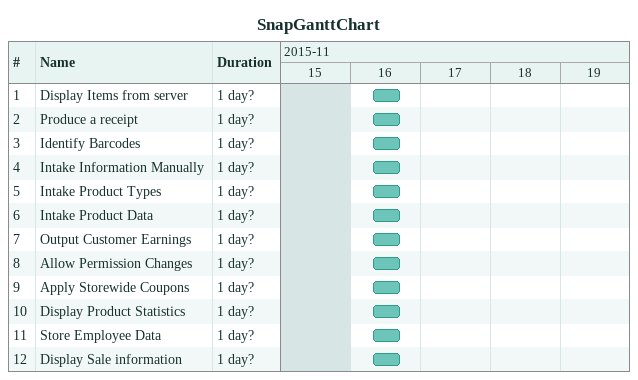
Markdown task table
SnapGanttChart

| ID | Task | Duration | Start | Finish |
|---|---|---|---|---|
| 1 | Display Items from server | 1d? | 2015-11-16 | 2015-11-16 |
| 2 | Produce a receipt | 1d? | 2015-11-16 | 2015-11-16 |
| 3 | Identify Barcodes | 1d? | 2015-11-16 | 2015-11-16 |
| 4 | Intake Information Manually | 1d? | 2015-11-16 | 2015-11-16 |
| 5 | Intake Product Types | 1d? | 2015-11-16 | 2015-11-16 |
| 6 | Intake Product Data | 1d? | 2015-11-16 | 2015-11-16 |
| 7 | Output Customer Earnings | 1d? | 2015-11-16 | 2015-11-16 |
| 8 | Allow Permission Changes | 1d? | 2015-11-16 | 2015-11-16 |
| 9 | Apply Storewide Coupons | 1d? | 2015-11-16 | 2015-11-16 |
| 10 | Display Product Statistics | 1d? | 2015-11-16 | 2015-11-16 |
| 11 | Store Employee Data | 1d? | 2015-11-16 | 2015-11-16 |
| 12 | Display Sale information | 1d? | 2015-11-16 | 2015-11-16 |
